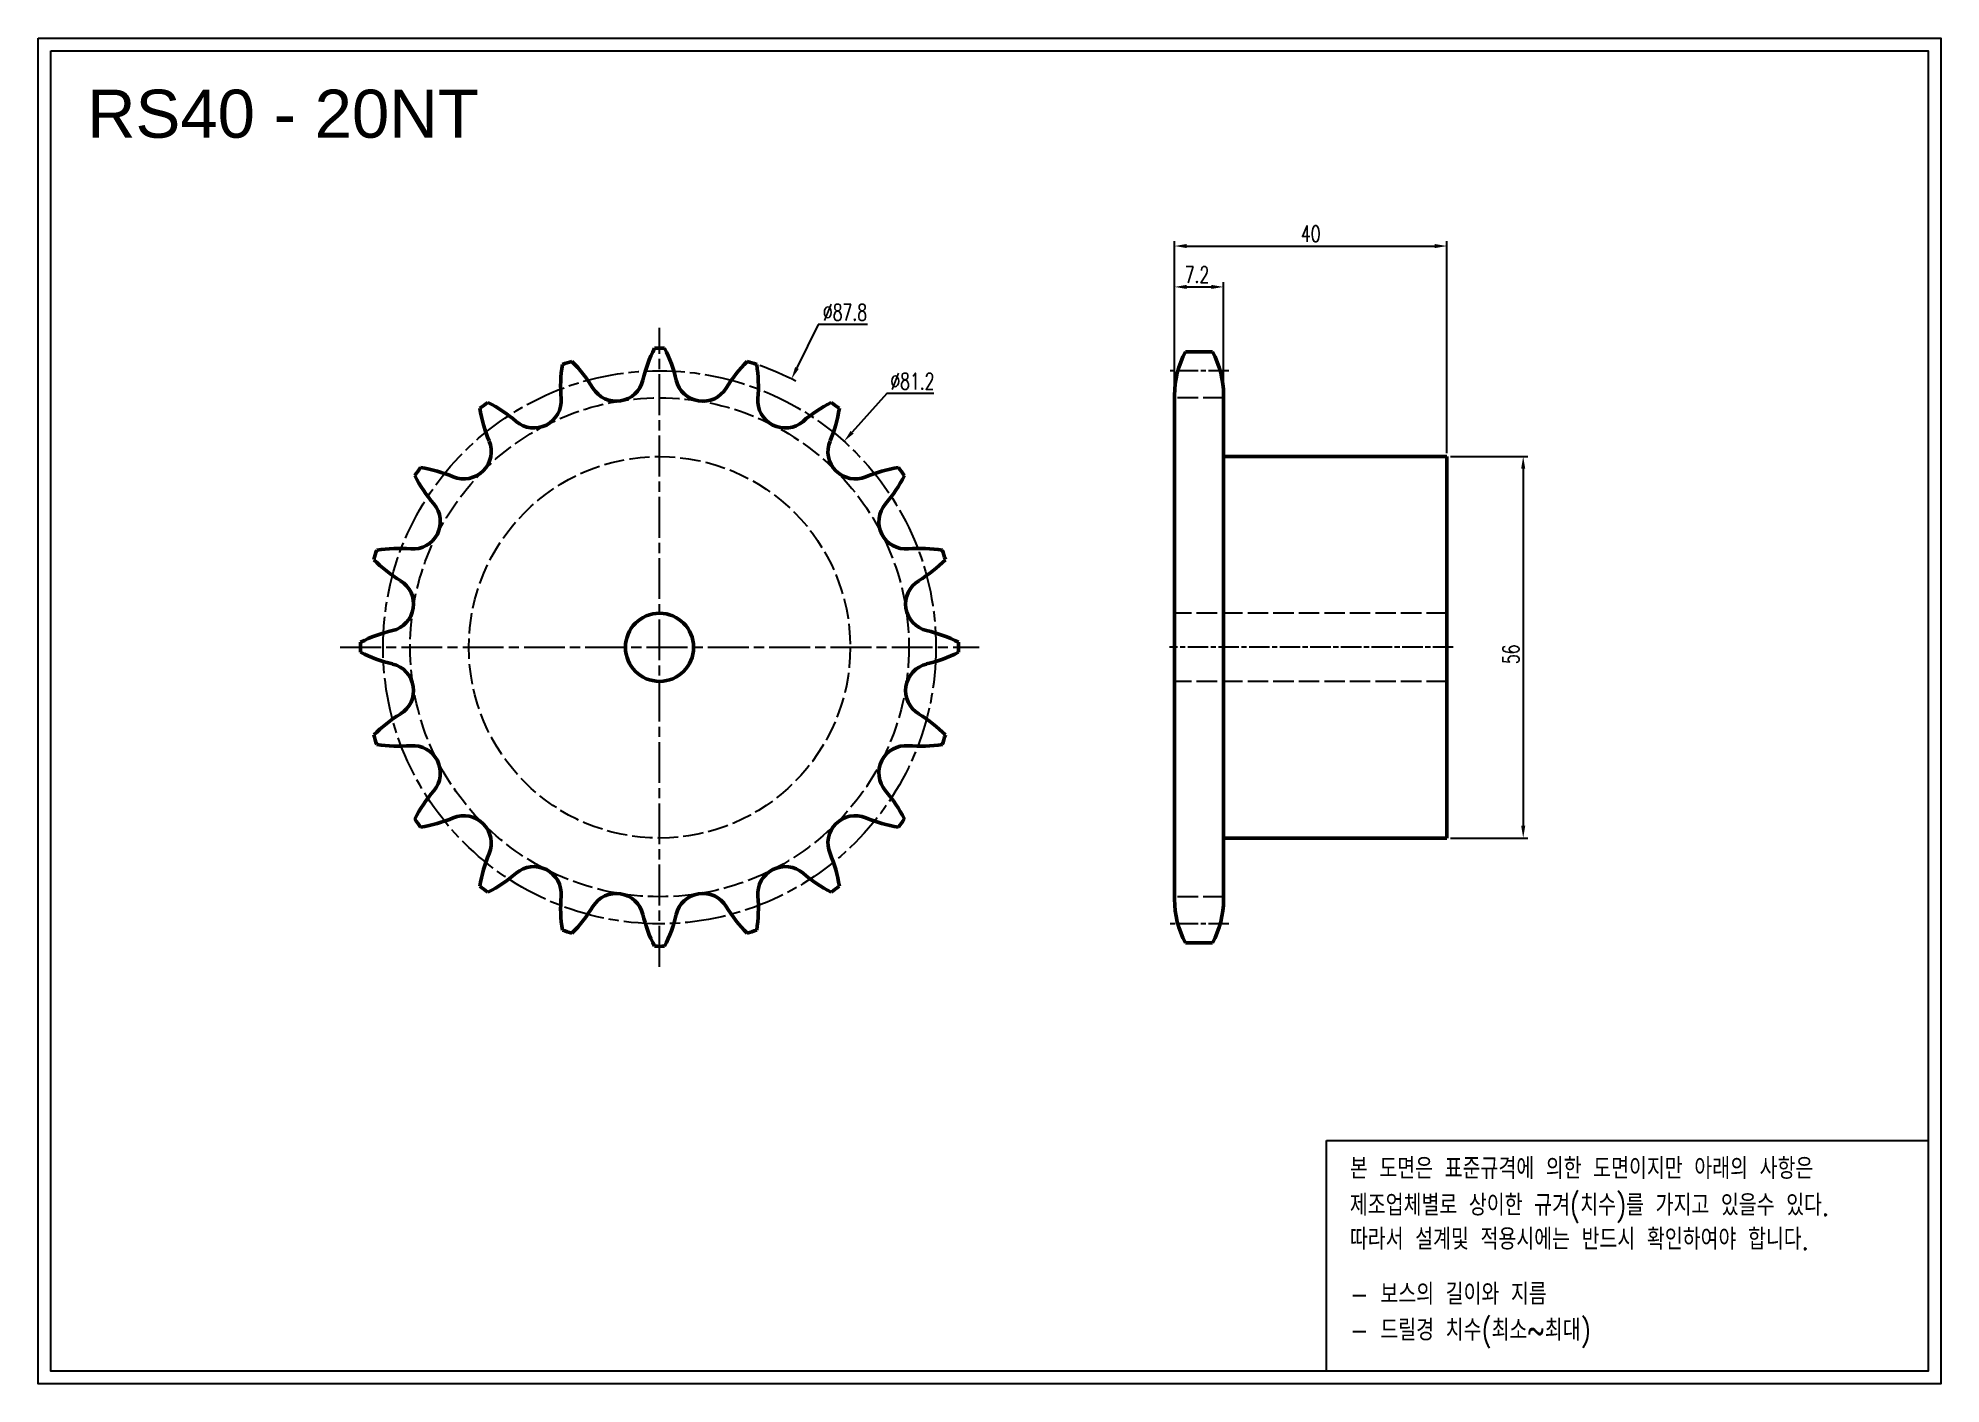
# Model space of a CAD drawing. Header units: millimetres. Extents: x -22442 to -22163, y 1360 to 1558.
import ezdxf

# ---------------------------------------------------------------- set-up
doc = ezdxf.new("R2010")
doc.units = ezdxf.units.MM
for name, pattern in [('AM_ISO02W050', [7.5, 6, -1.5]), ('AM_ISO02W050x2', [3.75, 3, -0.75]), ('AM_ISO08W050', [18, 12, -1.5, 3, -1.5]), ('AM_ISO08W050x2', [9, 6, -0.75, 1.5, -0.75])]:
    doc.linetypes.add(name, pattern=pattern)
for name, color, linetype, lineweight in [('AM_0N', 7, 'Continuous', 50), ('AM_3N', 6, 'AM_ISO02W050', 25), ('AM_7', 4, 'AM_ISO08W050', 25), ('AM_7N', 4, 'AM_ISO08W050', 25)]:
    doc.layers.add(name, color=color, linetype=linetype, lineweight=lineweight)
doc.layers.add('S-DIM', color=7, linetype='Continuous')
doc.styles.add('HAN', font='ROMANS.shx', dxfattribs={"width": 0.7, "bigfont": 'whgtxt.shx'})
doc.styles.add('HSG', font='SIMPLEX.shx', dxfattribs={"width": 0.7, "bigfont": 'HSG.shx'})
doc.styles.get("Standard").update_dxf_attribs({"font": 'arial.ttf'})
doc.dimstyles.new('APP3', dxfattribs={"dimtxt": 2.4, "dimasz": 1.8, "dimexe": 0.7, "dimexo": 0.5, "dimgap": 0.6, "dimtad": 1, "dimtoh": 1, "dimdec": 1, "dimrnd": 0.01, "dimzin": 9, "dimdsep": 46, "dimtxsty": 'HSG', "dimcen": 0, "dimclrd": 1, "dimclre": 1, "dimclrt": 256, "dimazin": 2, "dimtp": 1, "dimtm": 1, "dimtfac": 0.5, "dimtdec": 1, "dimtofl": 0, "dimtmove": 0, "dimatfit": 3, "dimfxl": 0, "dimtvp": 1, "dimtolj": 2, "dimlwd": -1, "dimlwe": -1, "dimarcsym": 0})
doc.dimstyles.new('APP3$0', dxfattribs={"dimtxt": 2.4, "dimasz": 1.8, "dimexe": 0.7, "dimexo": 0.5, "dimgap": 0.6, "dimtad": 1, "dimtoh": 1, "dimdec": 1, "dimrnd": 0.01, "dimzin": 9, "dimdsep": 46, "dimtxsty": 'HSG', "dimcen": 0, "dimclrd": 1, "dimclre": 1, "dimclrt": 256, "dimazin": 2, "dimtp": 1, "dimtm": 1, "dimtfac": 0.5, "dimtdec": 1, "dimtofl": 0, "dimtmove": 0, "dimatfit": 3, "dimfxl": 0, "dimtvp": 1, "dimtolj": 2, "dimlwd": -1, "dimlwe": -1, "dimarcsym": 0})

# ---------------------------------------------------------------- blocks, each defined once
blk = doc.blocks.new('*D1')
at = {"layer": 'Defpoints', "color": 0, "transparency": 16777216}
for p in [(-22331.71, 1507.53), (-22370.47, 1428.74)]:
    blk.add_point(p, dxfattribs=at)
at = {"layer": 'S-DIM', "color": 1, "transparency": 16777216}
for p, q in [((-22327.78, 1515.51), (-22330.91, 1509.14)), ((-22320.54, 1515.51), (-22327.78, 1515.51))]:
    blk.add_line(p, q, dxfattribs=at)
blk.add_arc((-22351.09, 1468.14), 43.9, 62.8913, 70.3864, dxfattribs=at)
blk.add_solid([(-22331.18, 1509.28), (-22330.64, 1509.01), (-22331.71, 1507.53)], dxfattribs=at)
at = {"layer": 'S-DIM', "transparency": 16777216, "insert": (-22323.86, 1517.31), "char_height": 2.4, "attachment_point": 5, "style": 'HSG'}
blk.add_mtext('\\A2;∅87.8', dxfattribs=at)
blk = doc.blocks.new('*D2')
at = {"layer": 'Defpoints', "color": 0, "transparency": 16777216}
for p in [(-22324, 1498.37), (-22378.17, 1437.9)]:
    blk.add_point(p, dxfattribs=at)
at = {"layer": 'S-DIM', "color": 1, "transparency": 16777216}
for p, q in [((-22317.72, 1505.39), (-22322.8, 1499.71)), ((-22310.8, 1505.39), (-22317.72, 1505.39))]:
    blk.add_line(p, q, dxfattribs=at)
blk.add_solid([(-22323.03, 1499.91), (-22322.58, 1499.51), (-22324, 1498.37)], dxfattribs=at)
at = {"layer": 'S-DIM', "transparency": 16777216, "insert": (-22313.96, 1507.19), "char_height": 2.4, "attachment_point": 5, "style": 'HSG'}
blk.add_mtext('\\A2;∅81.2', dxfattribs=at)
blk = doc.blocks.new('*D3')
at = {"layer": 'Defpoints', "color": 0, "transparency": 16777216}
for p in [(-22268.27, 1521.04), (-22275.47, 1505.13), (-22268.27, 1504.75)]:
    blk.add_point(p, dxfattribs=at)
at = {"layer": 'S-DIM', "color": 1, "transparency": 16777216}
for p, q in [((-22275.47, 1505.63), (-22275.47, 1521.74)), ((-22273.67, 1521.04), (-22270.07, 1521.04)), ((-22268.27, 1505.25), (-22268.27, 1521.74))]:
    blk.add_line(p, q, dxfattribs=at)
for points in [[(-22273.67, 1521.34), (-22273.67, 1520.74), (-22275.47, 1521.04)], [(-22270.07, 1521.34), (-22270.07, 1520.74), (-22268.27, 1521.04)]]:
    blk.add_solid(points, dxfattribs=at)
at = {"layer": 'S-DIM', "transparency": 16777216, "insert": (-22272.17, 1522.84), "char_height": 2.4, "attachment_point": 5, "style": 'HSG'}
blk.add_mtext('\\A2;7.2', dxfattribs=at)
blk = doc.blocks.new('*D4')
at = {"layer": 'Defpoints', "color": 0, "transparency": 16777216}
for p in [(-22235.47, 1527.04), (-22275.47, 1505.13), (-22235.47, 1496.14)]:
    blk.add_point(p, dxfattribs=at)
at = {"layer": 'S-DIM', "color": 1, "transparency": 16777216}
for p, q in [((-22275.47, 1505.63), (-22275.47, 1527.74)), ((-22273.67, 1527.04), (-22237.27, 1527.04)), ((-22235.47, 1496.64), (-22235.47, 1527.74))]:
    blk.add_line(p, q, dxfattribs=at)
for points in [[(-22273.67, 1527.34), (-22273.67, 1526.74), (-22275.47, 1527.04)], [(-22237.27, 1527.34), (-22237.27, 1526.74), (-22235.47, 1527.04)]]:
    blk.add_solid(points, dxfattribs=at)
at = {"layer": 'S-DIM', "transparency": 16777216, "insert": (-22255.47, 1528.84), "char_height": 2.4, "attachment_point": 5, "style": 'HSG'}
blk.add_mtext('\\A2;40', dxfattribs=at)
blk = doc.blocks.new('*D5')
at = {"layer": 'Defpoints', "color": 0, "transparency": 16777216}
for p in [(-22235.47, 1496.14), (-22235.47, 1440.14), (-22224.27, 1440.14)]:
    blk.add_point(p, dxfattribs=at)
at = {"layer": 'S-DIM', "color": 1, "transparency": 16777216}
for p, q in [((-22234.97, 1496.14), (-22223.57, 1496.14)), ((-22224.27, 1494.34), (-22224.27, 1441.94)), ((-22234.97, 1440.14), (-22223.57, 1440.14))]:
    blk.add_line(p, q, dxfattribs=at)
for points in [[(-22224.57, 1494.34), (-22223.97, 1494.34), (-22224.27, 1496.14)], [(-22224.57, 1441.94), (-22223.97, 1441.94), (-22224.27, 1440.14)]]:
    blk.add_solid(points, dxfattribs=at)
at = {"layer": 'S-DIM', "transparency": 16777216, "insert": (-22226.07, 1467.11), "char_height": 2.4, "attachment_point": 5, "rotation": 90, "style": 'HSG'}
blk.add_mtext('\\A2;56', dxfattribs=at)

msp = doc.modelspace()

# ---------------------------------------------------------------- linework, layer by layer
for points in [[(-22442.35, 1557.57), (-22162.93, 1557.57), (-22162.93, 1360), (-22442.35, 1360)], [(-22440.47, 1555.69), (-22164.81, 1555.69), (-22164.81, 1361.88), (-22440.47, 1361.88)]]:
    msp.add_lwpolyline(points, close=True)
at = {"color": 6}
msp.add_lwpolyline([(-22253.13, 1395.72), (-22164.81, 1395.72), (-22164.81, 1361.88), (-22253.13, 1361.88)], close=True, dxfattribs=at)
at = {"layer": 'AM_0N'}
for p, q in [((-22273.85, 1511.53), (-22269.88, 1511.53)), ((-22275.47, 1505.13), (-22275.47, 1431.14)), ((-22268.27, 1505.13), (-22268.27, 1431.14)), ((-22268.27, 1496.14), (-22235.47, 1496.14)), ((-22235.47, 1496.14), (-22235.47, 1440.14)), ((-22268.27, 1440.14), (-22235.47, 1440.14)), ((-22273.85, 1424.74), (-22269.88, 1424.74))]:
    msp.add_line(p, q, dxfattribs=at)
msp.add_circle((-22351.09, 1468.14), 5, dxfattribs=at)
for centre, radius, start, end in [((-22333.1, 1502.54), 20.99, 153.1015, 166.75), ((-22351.09, 1468.14), 43.9, 89.039, 90.961), ((-22369.07, 1502.54), 20.99, 13.25, 26.8985), ((-22344.62, 1506.41), 20.99, 171.1015, 184.75), ((-22351.09, 1468.14), 43.9, 107.039, 108.961), ((-22378.82, 1495.3), 20.99, 31.25, 44.8985), ((-22323.35, 1495.3), 20.99, 135.1015, 148.75), ((-22351.09, 1468.14), 43.9, 71.039, 72.961), ((-22357.56, 1506.41), 20.99, 355.25, 8.8985), ((-22261.97, 1505.13), 13.5, 151.7009, 180), ((-22281.77, 1505.13), 13.5, 0, 28.2991), ((-22357.44, 1508.27), 4.01, 211.25, 346.75), ((-22344.73, 1508.27), 4.01, 193.25, 328.75), ((-22351.09, 1468.14), 43.9, 125.039, 126.961), ((-22385.85, 1485.4), 20.99, 49.25, 62.8985), ((-22369.53, 1504.34), 4.01, 229.25, 4.75), ((-22332.64, 1504.34), 4.01, 175.25, 310.75), ((-22316.32, 1485.4), 20.99, 117.1015, 130.75), ((-22351.09, 1468.14), 43.9, 53.039, 54.961), ((-22356.76, 1506.54), 20.99, 189.1015, 202.75), ((-22345.41, 1506.54), 20.99, 337.25, 350.8985), ((-22379.82, 1496.87), 4.01, 247.25, 22.75), ((-22322.35, 1496.87), 4.01, 157.25, 292.75), ((-22351.09, 1468.14), 43.9, 143.039, 144.961), ((-22368.35, 1502.9), 20.99, 207.1015, 220.75), ((-22389.49, 1473.81), 20.99, 67.25, 80.8985), ((-22312.69, 1473.81), 20.99, 99.1015, 112.75), ((-22333.82, 1502.9), 20.99, 319.25, 332.8985), ((-22351.09, 1468.14), 43.9, 35.039, 36.961), ((-22387.29, 1486.58), 4.01, 265.25, 40.75), ((-22314.88, 1486.58), 4.01, 139.25, 274.75), ((-22351.09, 1468.14), 43.9, 161.039, 162.961), ((-22378.25, 1495.87), 20.99, 225.1015, 238.75), ((-22389.36, 1461.67), 20.99, 85.25, 98.8985), ((-22312.81, 1461.67), 20.99, 81.1015, 94.75), ((-22323.92, 1495.87), 20.99, 301.25, 314.8985), ((-22351.09, 1468.14), 43.9, 17.039, 18.961), ((-22391.22, 1474.49), 4.01, 283.25, 58.75), ((-22310.95, 1474.49), 4.01, 121.25, 256.75), ((-22385.49, 1450.16), 20.99, 103.25, 116.8985), ((-22316.68, 1450.16), 20.99, 63.1015, 76.75), ((-22351.09, 1468.14), 43.9, 179.039, 180.961), ((-22385.49, 1486.12), 20.99, 243.1015, 256.75), ((-22316.68, 1486.12), 20.99, 283.25, 296.8985), ((-22351.09, 1468.14), 43.9, 359.039, 0.961), ((-22391.22, 1461.78), 4.01, 301.25, 76.75), ((-22310.95, 1461.78), 4.01, 103.25, 238.75), ((-22378.25, 1440.4), 20.99, 121.25, 134.8985), ((-22323.92, 1440.4), 20.99, 45.1015, 58.75), ((-22351.09, 1468.14), 43.9, 197.039, 198.961), ((-22389.36, 1474.61), 20.99, 261.1015, 274.75), ((-22387.29, 1449.69), 4.01, 319.25, 94.75), ((-22314.88, 1449.69), 4.01, 85.25, 220.75), ((-22312.81, 1474.61), 20.99, 265.25, 278.8985), ((-22351.09, 1468.14), 43.9, 341.039, 342.961), ((-22368.35, 1433.37), 20.99, 139.25, 152.8985), ((-22333.82, 1433.37), 20.99, 27.1015, 40.75), ((-22351.09, 1468.14), 43.9, 215.039, 216.961), ((-22389.49, 1462.46), 20.99, 279.1015, 292.75), ((-22379.82, 1439.41), 4.01, 337.25, 112.75), ((-22322.35, 1439.41), 4.01, 67.25, 202.75), ((-22312.69, 1462.46), 20.99, 247.25, 260.8985), ((-22351.09, 1468.14), 43.9, 323.039, 324.961), ((-22356.76, 1429.74), 20.99, 157.25, 170.8985), ((-22345.41, 1429.74), 20.99, 9.1015, 22.75), ((-22385.85, 1450.87), 20.99, 297.1015, 310.75), ((-22369.53, 1431.93), 4.01, 355.25, 130.75), ((-22332.64, 1431.93), 4.01, 49.25, 184.75), ((-22316.32, 1450.87), 20.99, 229.25, 242.8985), ((-22351.09, 1468.14), 43.9, 233.039, 234.961), ((-22344.62, 1429.86), 20.99, 175.25, 188.8985), ((-22357.44, 1428), 4.01, 13.25, 148.75), ((-22344.73, 1428), 4.01, 31.25, 166.75), ((-22357.56, 1429.86), 20.99, 351.1015, 4.75), ((-22351.09, 1468.14), 43.9, 305.039, 306.961), ((-22261.97, 1431.14), 13.5, 180, 208.2991), ((-22281.77, 1431.14), 13.5, 331.7009, 0), ((-22378.82, 1440.98), 20.99, 315.1015, 328.75), ((-22333.1, 1433.74), 20.99, 193.25, 206.8985), ((-22369.07, 1433.74), 20.99, 333.1015, 346.75), ((-22323.35, 1440.98), 20.99, 211.25, 224.8985), ((-22351.09, 1468.14), 43.9, 251.039, 252.961), ((-22351.09, 1468.14), 43.9, 287.039, 288.961), ((-22351.09, 1468.14), 43.9, 269.039, 270.961)]:
    msp.add_arc(centre, radius, start, end, dxfattribs=at)
at = {"layer": 'AM_3N', "linetype": 'AM_ISO02W050x2'}
for p, q in [((-22268.27, 1504.75), (-22275.47, 1504.75)), ((-22268.27, 1431.52), (-22275.47, 1431.52))]:
    msp.add_line(p, q, dxfattribs=at)
at = {"layer": 'AM_3N', "color": 2, "linetype": 'AM_ISO02W050x2'}
for p, q in [((-22235.47, 1473.14), (-22275.47, 1473.14)), ((-22235.47, 1463.14), (-22275.47, 1463.14))]:
    msp.add_line(p, q, dxfattribs=at)
at = {"layer": 'AM_3N', "linetype": 'AM_ISO02W050x2'}
msp.add_circle((-22351.09, 1468.14), 36.62, dxfattribs=at)
at = {"layer": 'AM_3N', "color": 2, "linetype": 'AM_ISO02W050x2'}
msp.add_circle((-22351.09, 1468.14), 28, dxfattribs=at)
at = {"layer": 'AM_7', "linetype": 'AM_ISO08W050x2'}
msp.add_circle((-22351.09, 1468.14), 40.59, dxfattribs=at)
at = {"layer": 'AM_7N', "linetype": 'AM_ISO08W050x2'}
for p, q in [((-22351.09, 1421.23), (-22351.09, 1515.04)), ((-22397.99, 1468.14), (-22304.18, 1468.14))]:
    msp.add_line(p, q, dxfattribs=at)
at = {"layer": 'AM_7N', "linetype": 'AM_ISO08W050x2', "ltscale": 0.5}
for p, q in [((-22267.5, 1508.73), (-22276.23, 1508.73)), ((-22234.53, 1468.14), (-22276.23, 1468.14)), ((-22267.5, 1427.54), (-22276.23, 1427.54))]:
    msp.add_line(p, q, dxfattribs=at)

# ---------------------------------------------------------------- texts
msp.add_text('RS40 - 20NT', height=7.056).set_placement((-22435.15, 1542.94))
at = {"color": 6, "style": 'HAN', "width": 0.8}
for s, p in [('본 도면은 표준규격에 의한 도면이지만 아래의 사항은', (-22249.72, 1390.08)), ('제조업체별로 상이한 규겨(치수)를 가지고 있을수 있다.', (-22249.72, 1384.7)), ('따라서 설계및 적용시에는 반드시 확인하여야 합니다.', (-22249.72, 1379.7)), ('- 보스의 길이와 지름', (-22249.72, 1371.65)), ('- 드릴경 치수(최소~최대)', (-22249.72, 1366.36))]:
    msp.add_text(s, height=3.1054, dxfattribs=at).set_placement(p)

# ---------------------------------------------------------------- dimensions: what is measured, and where the dimension line sits
at = {"layer": 'S-DIM'}
dim = msp.add_linear_dim(base=(-22235.47, 1527.04), p1=(-22275.47, 1505.13), p2=(-22235.47, 1496.14), dimstyle='APP3$0', dxfattribs=at)
dim.commit()
dim.dimension.update_dxf_attribs({"geometry": '*D4', "text_midpoint": (-22255.47, 1528.84)})
dim = msp.add_linear_dim(base=(-22268.27, 1521.04), p1=(-22275.47, 1505.13), p2=(-22268.27, 1504.75), dimstyle='APP3$0', dxfattribs=at)
dim.commit()
dim.dimension.update_dxf_attribs({"geometry": '*D3', "text_midpoint": (-22272.17, 1521.04), "dimtype": 128})
at = {"layer": 'S-DIM', "color": 3}
for p1, p2, picture, middle in [((-22370.47, 1428.74), (-22331.71, 1507.53), '*D1', (-22323.86, 1515.51)), ((-22378.17, 1437.9), (-22324, 1498.37), '*D2', (-22313.96, 1505.39))]:
    dim = msp.add_diameter_dim_2p(p1=p1, p2=p2, dimstyle='APP3', dxfattribs=at)
    dim.commit()
    dim.dimension.update_dxf_attribs({"geometry": picture, "text_midpoint": middle, "dimtype": 131})
at = {"layer": 'S-DIM'}
dim = msp.add_linear_dim(base=(-22224.27, 1440.14), p1=(-22235.47, 1496.14), p2=(-22235.47, 1440.14), angle=90, dimstyle='APP3$0', dxfattribs=at)
dim.commit()
dim.dimension.update_dxf_attribs({"geometry": '*D5', "text_midpoint": (-22224.27, 1467.11), "dimtype": 128})

doc.saveas('drawing.dxf')
